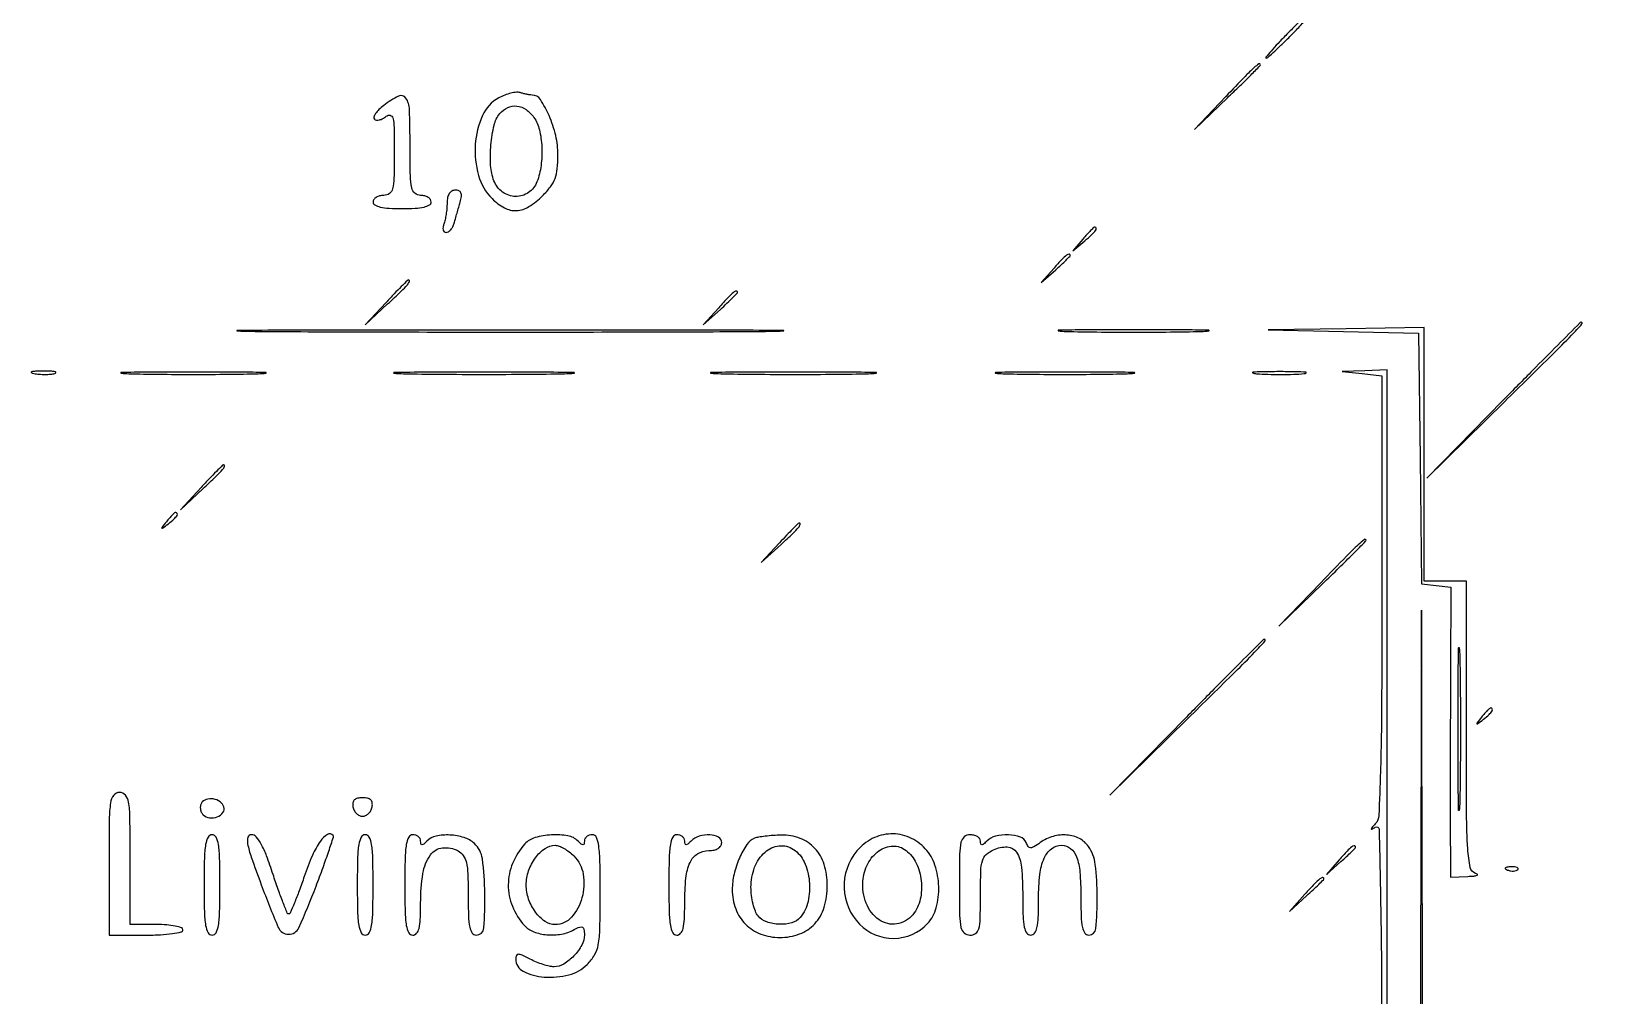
# Model space of a CAD drawing. Extents: x 0 to 968, y 0 to 666.
# Drawn here: x 433.3 to 729.5, y 204.5 to 387.1 of the extents above; entities that cross this region are included whole.
import ezdxf

# ---------------------------------------------------------------- set-up
doc = ezdxf.new("R2010")
doc.units = 0

msp = doc.modelspace()

# ---------------------------------------------------------------- linework, layer by layer
for points in [[(671, 386.5, 0.005315), (669.341221, 384.773493, 0.009649), (668.027781, 383.321875, 0.005222), (667.018986, 382.138017, 0.636069), (667.083584, 382, 0.183746), (667.40394, 382.121842, 0.003583), (668.734031, 383.321875, 0.008106), (670.271216, 384.775353, 0.005286), (672, 386.5, 0.005315), (673.658779, 388.226507, 0.009649), (674.972219, 389.678125, 0.005222), (675.981014, 390.861983, 0.636069), (675.916416, 391, 0.183746), (675.59606, 390.878158, 0.003583), (674.265969, 389.678125, 0.008106), (672.728784, 388.224647, 0.005286)], [(659.468697, 374.75), (653.5, 368.5), (659.75, 374.468697, 0.002203), (662.146053, 376.777178, 0.003552), (664.164062, 378.766721, 0.0007), (665.921966, 380.529557, 0.198184), (666, 380.718697, 0.591372), (665.712971, 380.876507, 0.043781), (664.813502, 380.188581, 0.015158), (663.101597, 378.526162, 0.001842)], [(500.01494, 373.046157, 0.030254), (499.114046, 372.262956, 0.049915), (498.468692, 371.488839, 0.067872), (498.144812, 370.834553, 0.284718), (498.240775, 370.425892, 0.178948), (498.626314, 370.248492, 0.080195), (499.190567, 370.295401, 0.064327), (499.840117, 370.548438, 0.048231), (500.475834, 370.979944, -0.233132), (501.238216, 371.162187, -0.289896), (501.742021, 370.655991, -0.050365), (501.959034, 368.826422, -0.004354), (502, 364.122445, -0.005229), (501.948933, 359.239765, -0.055184), (501.688442, 357.265306, -0.175713), (501.079033, 356.353763, -0.159743), (500, 356, 0.060613), (499.235172, 355.906942, 0.079262), (498.587424, 355.632812, 0.097257), (498.153684, 355.226755, 0.157339), (497.999742, 354.75, 0.273846), (498.328778, 354.194023, 0.069679), (499.349094, 353.806827, 0.041756), (501.02891, 353.569928, 0.014161), (503.497474, 353.5, 0.014174), (505.965408, 353.569977, 0.041717), (507.645969, 353.806942, 0.069492), (508.667674, 354.194114, 0.27353), (508.997732, 354.75, 0.157484), (508.844708, 355.226744, 0.097481), (508.411834, 355.632812, 0.079392), (507.764641, 355.906944, 0.060626), (507, 356, -0.179874), (505.912441, 356.404328, -0.16431), (505.302632, 357.4375, -0.047763), (505.048109, 359.699654, -0.004147), (505, 365.5, 0.008486), (504.884832, 372.285548, 0.138336), (504.199317, 374.433948, 0.378846), (502.827355, 374.802922, 0.048433)], [(521.784863, 374.449007, 0.164457), (518.703476, 371.119867, 0.088871), (517.342052, 365.639658, 0.085009), (517.949565, 359.784757, 0.128804), (520.520819, 355.388272, 0.073366), (522.868944, 353.643899, 0.137957), (525.157869, 353.136192, 0.126411), (527.515076, 353.884504, 0.05669), (530.076923, 355.923077, 0.033837), (531.590194, 357.656303, 0.07259), (532.447126, 359.205789, 0.066135), (532.870053, 361.027043, 0.024222), (532.996262, 363.673077, 0.057725), (532.572016, 367.310917, 0.044242), (531.312432, 371.113816, 0.044143), (529.663021, 374.158315, 0.251635), (528.096486, 375, -0.03547), (527.645577, 375.032027, -0.014928), (527.046405, 375.135912, -0.014682), (526.410024, 375.285512, -0.018531), (525.831787, 375.462677, 0.110985), (525.13624, 375.541823, 0.03443), (524.093641, 375.355766, 0.032525), (522.922118, 374.979905, 0.030646)], [(528.443296, 370.777494, -0.095874), (529.484691, 368.44458, -0.045309), (529.940366, 365.166746, -0.043913), (529.799085, 361.653715, -0.058907), (529.024751, 358.5651, -0.152698), (527.42643, 356.532578, -0.1573), (524.974699, 355.802761, -0.153109), (522.508796, 356.637981, -0.143913), (520.888198, 358.75, -0.078024), (520.256345, 361.672871, -0.036044), (520.314413, 365.572117, -0.035269), (520.905073, 369.292311, -0.116715), (521.999546, 371.499453, -0.113099), (523.486506, 372.636504, -0.135614), (525.220752, 372.912832, -0.124893), (526.958627, 372.258545, -0.088029)], [(512, 354.581787, -0.021293), (511.955618, 353.540096, -0.016361), (511.821697, 352.409275, -0.016637), (511.626269, 351.358417, -0.037334), (511.393011, 350.581787, 0.057048), (511.236797, 349.976162, 0.101706), (511.269708, 349.46465, 0.148085), (511.480589, 349.129038, 0.180875), (511.825624, 349, 0.145243), (512.259445, 349.128735, 0.069159), (512.703204, 349.514063, 0.059743), (513.089423, 350.08064, 0.051797), (513.353265, 350.75, -0.000755), (513.586128, 351.580144, -0.00036), (513.887922, 352.646875, -0.000357), (514.204794, 353.760793, -0.000508), (514.488041, 354.75, 0.034112), (514.719333, 355.826201, 0.133762), (514.637117, 356.494277, 0.204115), (514.259062, 356.868051, 0.094531), (513.567388, 357, 0.127035), (512.912242, 356.830816, 0.123188), (512.41204, 356.364293, 0.094398), (512.101689, 355.602451, 0.049692)], [(632.404988, 347.75), (630.5, 345.5), (632.75, 347.404988, 0.010402), (634.102181, 348.598996, 0.048385), (634.795506, 349.373826, 0.197337), (634.898791, 349.789444, 0.372044), (634.654988, 350, 0.191119), (634.44834, 349.918017, 0.007508), (633.851732, 349.339063, 0.012381), (633.159969, 348.612165, 0.008332)], [(626.924314, 342.25), (624.5, 339.5), (627.25, 341.924314, 0.006223), (628.303915, 342.876984, 0.009492), (629.192188, 343.732156, 0.004632), (629.918342, 344.471891, 0.194102), (630, 344.674314, 0.426412), (629.773973, 344.891157, 0.157803), (629.311864, 344.720118, 0.038158), (628.422009, 343.901388, 0.007047)], [(500.452948, 335.75), (496.5, 331.5), (500.75, 335.452948, 0.003311), (503.308562, 337.864475, 0.023188), (504.492362, 339.10505, 0.084306), (504.879312, 339.739874, 0.530177), (504.702948, 340, 0.197177), (504.508439, 339.920192, 0.00167), (503.331976, 338.751562, 0.005545), (501.989648, 337.379129, 0.003505)], [(563.437091, 334.75), (560.5, 331.5), (563.75, 334.437091, 0.004953), (564.995657, 335.585435, 0.007681), (566.045313, 336.603329, 0.003116), (566.918954, 337.487928, 0.195675), (567, 337.687091, 0.469811), (566.760705, 337.885551, 0.126516), (566.245213, 337.644302, 0.031436), (565.239026, 336.702672, 0.005203)], [(711.987065, 317.25), (697.5, 302.5), (712.25, 316.987065, 0.000602), (721.219544, 325.817967, 0.006102), (724.900287, 329.540315, 0.008888), (726.883964, 331.670509, 0.649046), (726.737065, 332, 0.198797), (726.555209, 331.92472, 0.000111), (722.295792, 327.667188, 0.001398), (717.56058, 322.905413, 0.00085)], [(477.75, 330.250247, 0.000921), (498.804381, 330.165997, 0.00054), (524, 330.138781, 0.00054), (549.195619, 330.165997, 0.000921), (570.25, 330.250247, 0.006009), (575.743302, 330.348367, 0.982298), (575.742188, 330.44109, 0.001218), (557.170618, 330.504361, 0.000243), (524, 330.520468, 0.000243), (490.829382, 330.504361, 0.001218), (472.257812, 330.44109, 0.982298), (472.256698, 330.348367, 0.006009)], [(629.25, 330.252791, 0.003861), (635.05422, 330.155348, 0.002266), (642, 330.123866, 0.002266), (648.94578, 330.155348, 0.003861), (654.75, 330.252791, 0.025034), (656.269434, 330.366301, 0.928081), (656.264063, 330.473526, 0.005108), (651.144137, 330.546704, 0.001019), (642, 330.565336, 0.001019), (632.855863, 330.546704, 0.005108), (627.735937, 330.473526, 0.928081), (627.730566, 330.366301, 0.025034)], [(681.731966, 330.252392), (695.963932, 329.945307), (696.231966, 306.222653), (696.5, 282.5), (699.292485, 282.179478), (702.08497, 281.858956), (701.997193, 266.179478, 0.000589), (701.966863, 259.317878, 0.000423), (701.948505, 251.654284, 0.000427), (701.943443, 244.361088, 0.000923), (701.954708, 238.75), (702, 227), (705.25, 227.116001, 0.013336), (706.408115, 227.188301, 0.069126), (707.03125, 227.332266, 0.544712), (707.068307, 227.507703, 0.132213), (706.75, 227.689326, -0.28817), (705.723323, 228.78248, -0.03257), (705.27012, 232.309487, -0.014358), (705.043567, 238.977304, -0.001313), (705, 255.573324), (705, 283), (701, 283), (697, 283), (697, 307), (697, 331), (682.25, 330.779738), (667.5, 330.559476)], [(433.761659, 322.292739, 0.028254), (434.754739, 322.159391, 0.020511), (435.869594, 322.119272, 0.020826), (436.934218, 322.169017, 0.041951), (437.761659, 322.31292, 0.285845), (437.916221, 322.476221, 0.417468), (437.814362, 322.62839, 0.038992), (436.938425, 322.726931, 0.009782), (435.5, 322.747817, 0.008901), (434.071102, 322.715166, 0.053901), (433.339362, 322.605813, 0.67161), (433.319562, 322.45659, 0.082665)], [(451.75, 322.252999, 0.004044), (457.326607, 322.154929, 0.002374), (464, 322.123245, 0.002374), (470.673393, 322.154929, 0.004044), (476.25, 322.252999, 0.026205), (477.710347, 322.367242, 0.924825), (477.704688, 322.475155, 0.005351), (472.785524, 322.548804, 0.001067), (464, 322.567556, 0.001067), (455.214476, 322.548804, 0.005351), (450.295312, 322.475155, 0.924825), (450.289653, 322.367242, 0.026205)], [(503.75, 322.252016, 0.003141), (510.692286, 322.157203, 0.001844), (519, 322.126571, 0.001844), (527.307714, 322.157203, 0.003141), (534.25, 322.252016, 0.020416), (536.0652, 322.362454, 0.941008), (536.060938, 322.466792, 0.004156), (529.937189, 322.537996, 0.000829), (519, 322.556124, 0.000829), (508.062811, 322.537996, 0.004156), (501.939063, 322.466792, 0.941008), (501.9348, 322.362454, 0.020416)], [(563.810502, 322.251913, 0.003348), (570.282177, 322.156176, 0.002032), (577.938584, 322.125312, 0.002036), (585.536007, 322.156491, 0.003589), (591.810502, 322.252829, 0.027148), (593.259529, 322.364351, 0.926477), (593.25371, 322.470423, 0.004458), (587.545656, 322.542192, 0.000922), (577.5, 322.560392, 0.000906), (567.463481, 322.541874, 0.004718), (561.92871, 322.469399, 0.94178), (561.924768, 322.364107, 0.018971)], [(617.25, 322.253232, 0.004245), (622.598995, 322.154493, 0.002492), (629, 322.122592, 0.002492), (635.401005, 322.154493, 0.004245), (640.75, 322.253232, 0.027484), (642.151289, 322.368256, 0.921279), (642.145312, 322.476903, 0.005617), (637.42691, 322.551054, 0.00112), (629, 322.569935, 0.00112), (620.57309, 322.551054, 0.005617), (615.854688, 322.476903, 0.921279), (615.848711, 322.368256, 0.027484)], [(665.280173, 322.263728, 0.012009), (667.417397, 322.147278, 0.007758), (669.895745, 322.110349, 0.007799), (672.320819, 322.14967, 0.014578), (674.280173, 322.269269, 0.131812), (674.652585, 322.406153, 0.702197), (674.616676, 322.536946, 0.016184), (672.731847, 322.623869, 0.003584), (669.5, 322.645045, 0.003413), (666.276628, 322.621056, 0.018965), (664.547926, 322.530747, 0.826233), (664.53509, 322.402311, 0.052772)], [(465.452948, 300.75), (461.5, 296.5), (465.75, 300.452948, 0.003311), (468.308562, 302.864475, 0.023188), (469.492362, 304.10505, 0.084306), (469.879312, 304.739874, 0.530177), (469.702948, 305, 0.197177), (469.508439, 304.920192, 0.00167), (468.331976, 303.751562, 0.005545), (466.989648, 302.379129, 0.003505)], [(458.872445, 294.25, 0.001576), (457.99236, 293.120493, 0.377591), (458, 293, 0.377591), (458.120493, 292.99236, 0.001576), (459.25, 293.872445, 0.017685), (460.306759, 294.76332, 0.065617), (460.869516, 295.426111, 0.241985), (460.90695, 295.806605, 0.307699), (460.622445, 296, 0.184603), (460.410139, 295.91885, 0.013803), (459.952641, 295.485937, 0.017649), (459.425681, 294.920402, 0.012436)], [(574.946167, 290.25), (571.5, 286.5), (575.25, 289.946167, 0.004068), (577.505211, 292.052752, 0.026699), (578.568348, 293.17594, 0.102567), (578.881757, 293.749449, 0.503731), (578.696167, 294, 0.196596), (578.49958, 293.919596, 0.00223), (577.469273, 292.898438, 0.006442), (576.289043, 291.687395, 0.004107)], [(677.47654, 282.75), (669.5, 274.5), (677.75, 282.47654, 0.001604), (680.912967, 285.554356, 0.002609), (683.576563, 288.1903, 0.000381), (685.923053, 290.540372, 0.198516), (686, 290.72654, 0.618992), (685.696578, 290.877726, 0.026504), (684.516407, 289.885156, 0.011243), (682.331984, 287.74677, 0.001254)], [(651.987065, 257.25), (637.5, 242.5), (652.25, 256.987065, 0.000602), (661.219544, 265.817967, 0.006102), (664.900287, 269.540315, 0.008888), (666.883964, 271.670509, 0.649046), (666.737065, 272, 0.198797), (666.555209, 271.92472, 0.000111), (662.295792, 267.667188, 0.001398), (657.56058, 262.905413, 0.00085)], [(703.747565, 241.25, -0.022968), (703.635392, 239.612317, -0.933848), (703.529423, 239.617188, -0.004681), (703.457104, 245.13864, -0.000934), (703.438692, 255, -0.000934), (703.457104, 264.86136, -0.004681), (703.529423, 270.382812, -0.933848), (703.635392, 270.387683, -0.022968), (703.747565, 268.75, -0.003538), (703.843864, 262.490554, -0.002077), (703.874976, 255, -0.002077), (703.843864, 247.509446, -0.003538)], [(707.872445, 257.25, 0.001576), (706.99236, 256.120493, 0.377591), (707, 256, 0.377591), (707.120493, 255.99236, 0.001576), (708.25, 256.872445, 0.017685), (709.306759, 257.76332, 0.065617), (709.869516, 258.426111, 0.241985), (709.90695, 258.806605, 0.307699), (709.622445, 259, 0.184603), (709.410139, 258.91885, 0.013803), (708.952641, 258.485937, 0.017649), (708.425681, 257.920402, 0.012436)], [(448, 229.5), (448, 216), (455, 216, 0.01259), (457.756986, 216.069433, 0.022889), (460, 216.285714, 0.020168), (461.676067, 216.594567, 0.350432), (462, 217, 0.322437), (461.719449, 217.389817, 0.031449), (460.53125, 217.70625, 0.03053), (458.916554, 217.927795, 0.01883), (457, 218), (452, 218), (452, 230.5, 0.002827), (451.955897, 238.300928, 0.036854), (451.71, 241.1875, 0.138781), (451.104087, 242.493281, 0.218517), (450, 243, 0.22979), (448.890509, 242.461675, 0.130799), (448.287037, 241.0625, 0.034233), (448.043195, 237.96815, 0.00255)], [(465.480369, 240.968236, 0.099717), (465.289464, 240.452938, 0.077648), (465.288842, 239.854185, 0.075174), (465.473513, 239.265571, 0.08302), (465.819915, 238.780085, 0.170266), (467.004745, 238.21052, 0.117741), (468.494101, 238.395546, 0.140064), (469.57136, 239.191465, 0.249378), (469.750292, 240.250526, 0.158698), (469.018555, 241.241192, 0.113816), (467.737936, 241.77237, 0.118434), (466.394309, 241.679186, 0.179958)], [(494.190371, 240.25, 0.076985), (494.429863, 239.581313, 0.076288), (494.86097, 239.014062, 0.081628), (495.412083, 238.632352, 0.111169), (496, 238.5, 0.111169), (496.587917, 238.632352, 0.081628), (497.13903, 239.014062, 0.076288), (497.570137, 239.581313, 0.076985), (497.809629, 240.25, 0.080835), (497.832547, 241.041863, 0.169023), (497.558294, 241.585443, 0.141833), (496.962207, 241.90099, 0.051314), (496, 242, 0.051314), (495.037793, 241.90099, 0.141833), (494.441706, 241.585443, 0.169023), (494.167453, 241.041863, 0.080835)], [(466, 225.5, 0.005528), (466.055948, 220.439771, 0.033635), (466.289474, 217.833333, 0.080293), (466.738626, 216.463513, 0.280451), (467.5, 216, 0.280451), (468.261374, 216.463513, 0.080293), (468.710526, 217.833333, 0.033635), (468.944052, 220.439771, 0.005528), (469, 225.5, 0.005528), (468.944052, 230.560229, 0.033635), (468.710526, 233.166667, 0.080293), (468.261374, 234.536487, 0.280451), (467.5, 235, 0.280451), (466.738626, 234.536487, 0.080293), (466.289474, 233.166667, 0.033635), (466.055948, 230.560229, 0.005528)], [(476.830058, 225.5, 0.012636), (480.041762, 217.471545, 0.293213), (481.989432, 216.154604, 0.302856), (483.946724, 217.392768, 0.013192), (487.196936, 225.25, 0.004149), (488.531819, 228.823012, 0.006673), (489.603485, 231.892539, 0.002005), (490.479791, 234.549831, 0.264357), (490.413377, 234.873539, 0.364237), (489.339181, 235.039126, 0.103752), (488.008958, 233.793864, 0.051131), (486.504237, 231.100219, 0.019783), (484.965228, 227.10509, -0.006191), (484.000204, 224.381527, -0.009959), (483.103191, 222.088031, -0.004113), (482.29427, 220.179891, -0.300465), (482.023155, 220.003102, -0.301957), (481.753687, 220.184476, -0.003752), (480.935422, 222.207506, -0.009501), (480.029952, 224.62885, -0.005894), (479.054876, 227.503102, 0.011215), (477.831199, 230.987833, 0.035025), (476.795321, 233.245597, 0.054665), (475.855049, 234.59265, 0.216327), (474.957598, 235, 0.3321), (474.300826, 234.509696, 0.1213), (474.243177, 233.279146, 0.035723), (474.923052, 230.784009, 0.004458)], [(495, 225.5, 0.005528), (495.055948, 220.439771, 0.033635), (495.289474, 217.833333, 0.080293), (495.738626, 216.463513, 0.280451), (496.5, 216, 0.280451), (497.261374, 216.463513, 0.080293), (497.710526, 217.833333, 0.033635), (497.944052, 220.439771, 0.005528), (498, 225.5, 0.005528), (497.944052, 230.560229, 0.033635), (497.710526, 233.166667, 0.080293), (497.261374, 234.536487, 0.280451), (496.5, 235, 0.280451), (495.738626, 234.536487, 0.080293), (495.289474, 233.166667, 0.033635), (495.055948, 230.560229, 0.005528)], [(504, 225.5, 0.005528), (504.055948, 220.439771, 0.033635), (504.289474, 217.833333, 0.080293), (504.738626, 216.463513, 0.280451), (505.5, 216, 0.223375), (506.223952, 216.340411, 0.1128), (506.688177, 217.260957, 0.050208), (506.935804, 218.991896, 0.010441), (507, 222.065741, -0.03806), (507.427793, 227.677519, -0.117629), (508.850814, 231.175647, -0.211835), (511.132148, 232.520808, -0.15284), (514.072442, 231.96123, -0.117971), (515.072044, 231.07339, -0.096951), (515.650897, 229.764501, -0.047469), (515.931184, 227.590561, -0.008339), (516, 223.464816, 0.00771), (516.059865, 219.582946, 0.04189), (516.300236, 217.494136, 0.098755), (516.758805, 216.394751, 0.249691), (517.5, 216, 0.391403), (518.973777, 217.362394, 0.024369), (519.166622, 223.836827, 0.027108), (518.68178, 230.45272, 0.17884), (517.171259, 233.345012, 0.10835), (515.210959, 234.466639, 0.063378), (512.536182, 234.945799, 0.065004), (509.930616, 234.739131, 0.145111), (508.2, 233.8, -0.018208), (507.578624, 233.222304, -0.180052), (507.25, 233.1, -0.354955), (507.056215, 233.257401, -0.051663), (507, 233.8, 0.124206), (506.884532, 234.257657, 0.10078), (506.559375, 234.6475, 0.090584), (506.073004, 234.909471, 0.078509), (505.5, 235, 0.280451), (504.738626, 234.536487, 0.080293), (504.289474, 233.166667, 0.033635), (504.055948, 230.560229, 0.005528)], [(526.724591, 233.24817, 0.085906), (524.406851, 229.585373, 0.097579), (523.589699, 225.517517, 0.097985), (524.377527, 221.457119, 0.087364), (526.667482, 217.814934, 0.1204), (528.41506, 216.630641, 0.068397), (530.922237, 216.071674, 0.064746), (533.652508, 216.198815, 0.079052), (536.065741, 217.035184, -0.027829), (537.114933, 217.523691, -0.217658), (537.639559, 217.498217, -0.243659), (537.927182, 217.091596, -0.034424), (538, 216.035184, -0.126697), (537.504089, 214.109519, -0.064493), (536.015661, 212.08052, -0.064993), (534.081823, 210.519008, -0.139136), (532.25, 210.006161, -0.056093), (531.389195, 210.106107, -0.020549), (530.20625, 210.431907, -0.020068), (528.931277, 210.897271, -0.022682), (527.75, 211.446858, 0.011131), (526.205494, 212.209306, 0.106839), (525.494308, 212.3709, 0.304798), (525.13256, 212.133298, 0.099814), (525, 211.475881, 0.283156), (526.427209, 209.15776, 0.098266), (530.373245, 208.060726, 0.082055), (535.085132, 208.478748, 0.134088), (538.545455, 210.454545, 0.064597), (539.929555, 212.251319, 0.087098), (540.638889, 214.17298, 0.040354), (540.937154, 217.170124, 0.004632), (541, 223.954545, 0.004531), (540.946018, 229.91084, 0.029221), (540.716049, 232.909091, 0.068657), (540.274522, 234.49166, 0.298854), (539.5, 235, 0.078509), (538.926996, 234.909471, 0.090584), (538.440625, 234.6475, 0.10078), (538.115468, 234.257657, 0.124206), (538, 233.8, -0.051663), (537.943785, 233.257401, -0.354955), (537.75, 233.1, -0.180052), (537.421376, 233.222304, -0.018208), (536.8, 233.8, 0.155513), (534.87818, 234.792822, 0.055809), (531.765266, 234.969783, 0.05569), (528.65588, 234.448895, 0.140409)], [(554, 225.5, 0.005528), (554.055948, 220.439771, 0.033635), (554.289474, 217.833333, 0.080293), (554.738626, 216.463513, 0.280451), (555.5, 216, 0.223375), (556.223952, 216.340411, 0.1128), (556.688177, 217.260957, 0.050208), (556.935804, 218.991896, 0.010441), (557, 222.065741, -0.023968), (557.227556, 226.810018, -0.083294), (558.020221, 229.765219, -0.145635), (559.440842, 231.393155, -0.141958), (561.535184, 232, 0.048442), (562.559112, 232.099436, 0.088499), (563.339197, 232.402141, 0.117653), (563.823896, 232.88252, 0.139812), (564, 233.5, 0.276984), (563.386708, 234.522152, 0.11001), (561.746971, 234.977405, 0.087787), (559.742314, 234.728674, 0.122311), (558.2, 233.8, -0.018208), (557.578624, 233.222304, -0.180052), (557.25, 233.1, -0.354955), (557.056215, 233.257401, -0.051663), (557, 233.8, 0.124206), (556.884532, 234.257657, 0.10078), (556.559375, 234.6475, 0.090584), (556.073004, 234.909471, 0.078509), (555.5, 235, 0.280451), (554.738626, 234.536487, 0.080293), (554.289474, 233.166667, 0.033635), (554.055948, 230.560229, 0.005528)], [(570.22896, 234.330706, 0.149862), (568.754631, 233.138382, 0.0458), (567.360035, 230.595955, 0.04453), (566.341603, 227.534806, 0.058109), (566, 224.605424, 0.088953), (566.649977, 220.98087, 0.107207), (568.508855, 218.071027, 0.107617), (571.399806, 216.200394, 0.090219), (575, 215.545455, 0.089337), (578.757035, 216.222139, 0.119256), (581.619545, 218.154509, 0.112383), (583.393235, 221.282814, 0.07312), (584, 225.409741, 0.07594), (583.395471, 229.367102, 0.109896), (581.63786, 232.421994, 0.117566), (578.854342, 234.308911, 0.095907), (575.297749, 234.921053, 0.0115), (573.750585, 234.853268, 0.012291), (572.242221, 234.715073, 0.011924), (570.954222, 234.533838, 0.054777)], [(589.588894, 231.923275, 0.186353), (587.178181, 224.908705, 0.185958), (590.104209, 218.086541, 0.204203), (596.576183, 215.387965, 0.206083), (602.972323, 218.200667, 0.121645), (604.627773, 221.174688, 0.074089), (605.103371, 225.189286, 0.072787), (604.384504, 229.247813, 0.107103), (602.547749, 232.353977, 0.103156), (599.54069, 234.490783, 0.111823), (596.017695, 235.166487, 0.110735), (592.52046, 234.259345, 0.099558)], [(609, 225.5, 0.004147), (609.048109, 219.699654, 0.047763), (609.302632, 217.4375, 0.16431), (609.912441, 216.404328, 0.179874), (611, 216, 0.150549), (612.074771, 216.331117, 0.180213), (612.683523, 217.19018, 0.05916), (612.947259, 219.038781, 0.005883), (613, 223.521439, -0.006968), (613.063879, 228.105094, -0.062684), (613.369524, 230.086176, -0.137925), (614.087279, 231.250583, -0.079353), (615.470386, 232.168461, -0.115544), (618.079775, 232.690511, -0.249148), (619.805436, 231.700259, -0.11879), (620.756333, 228.878252, -0.022138), (621, 223.377555, 0.007841), (621.060084, 219.546145, 0.042331), (621.30083, 217.479593, 0.099615), (621.759775, 216.391535, 0.248181), (622.5, 216, 0.240138), (623.235042, 216.374626, 0.104096), (623.695876, 217.404762, 0.04475), (623.938694, 219.356676, 0.008581), (624, 222.928571, -0.026786), (624.244521, 227.489731, -0.075741), (625.05699, 230.564778, -0.12658), (626.439017, 232.340637, -0.16591), (628.371429, 233, -0.171645), (630.049347, 232.406502, -0.134013), (631.187253, 230.827342, -0.070435), (631.821404, 227.955453, -0.019174), (632, 223.3, 0.00796), (632.060284, 219.513431, 0.042731), (632.30137, 217.466667, 0.100382), (632.760647, 216.388658, 0.246824), (633.5, 216, 0.38836), (634.845243, 217.230457, 0.023117), (635.102112, 223.222025, 0.028294), (634.731675, 229.393373, 0.124255), (633.443296, 232.777494, 0.121551), (631.728336, 234.275174, 0.099154), (629.378379, 234.946568, 0.090758), (626.768147, 234.68364, 0.082587), (624.32398, 233.514371, -0.015608), (623.086382, 232.703889, -0.138013), (622.463939, 232.528742, -0.247997), (622.028507, 232.758867, -0.05807), (621.632859, 233.514371, 0.224146), (620.550301, 234.550289, 0.071113), (618.294667, 234.961668, 0.067701), (615.85913, 234.7252, 0.139243), (614.2, 233.8, -0.018208), (613.578624, 233.222304, -0.180052), (613.25, 233.1, -0.354955), (613.056215, 233.257401, -0.051663), (613, 233.8, 0.163305), (612.8464, 234.257744, 0.096011), (612.4125, 234.6475, 0.077243), (611.764931, 234.910845, 0.05808), (611, 235, 0.179874), (609.912441, 234.595672, 0.16431), (609.302632, 233.5625, 0.047763), (609.048109, 231.300346, 0.004147)], [(536, 231, -0.157514), (537.776859, 227.527315, -0.106265), (537.547007, 223.047082, -0.117012), (535.556612, 219.368434, -0.213632), (532.5, 218, -0.152022), (530.546466, 218.608012, -0.083841), (528.735552, 220.366662, -0.075648), (527.444626, 222.835803, -0.082872), (527, 225.5, -0.082872), (527.444626, 228.164197, -0.075648), (528.735552, 230.633338, -0.083841), (530.546466, 232.391988, -0.152022), (532.5, 233, -0.095343), (533.214566, 232.862493, -0.034745), (534.146875, 232.4125, -0.032922), (535.123995, 231.765364, -0.033666)], [(577.600296, 232.234687, -0.140154), (579.616361, 229.858408, -0.081873), (580.589805, 226.223963, -0.079733), (580.354956, 222.36703, -0.118748), (578.871617, 219.345308, -0.153499), (577.299588, 218.330015, -0.076158), (574.91822, 218.050579, -0.075016), (572.520167, 218.499267, -0.13668), (570.895172, 219.62631, -0.081649), (570.375947, 220.512914, -0.030709), (569.941934, 221.889325, -0.029429), (569.644902, 223.474661, -0.031604), (569.545455, 225.046436, -0.09023), (570.234496, 228.833599, -0.121148), (572.199762, 231.699652, -0.155525), (574.879701, 232.896537, -0.176856)], [(598.600296, 232.234687, -0.123639), (600.632632, 229.991119, -0.084643), (601.722517, 226.714632, -0.082719), (601.677281, 223.186927, -0.108707), (600.443296, 220.222506, -0.177025), (597.568267, 218.215818, -0.196563), (594.225737, 218.65021, -0.155938), (591.583926, 221.520339, -0.116258), (590.710258, 225.761879, -0.09891), (591.481772, 229.124764, -0.115777), (593.467225, 231.719092, -0.142028), (596.071015, 232.834946, -0.179758)], [(680.924314, 230.25), (678.5, 227.5), (681.25, 229.924314, 0.006223), (682.303915, 230.876984, 0.009492), (683.192188, 231.732156, 0.004632), (683.918342, 232.471891, 0.194102), (684, 232.674314, 0.426412), (683.773973, 232.891157, 0.157803), (683.311864, 232.720118, 0.038158), (682.422009, 231.901388, 0.007047)], [(712.8125, 228.316886, 0.051402), (713.359369, 228.160852, 0.05415), (713.916927, 228.123424, 0.060344), (714.402231, 228.202593, 0.126455), (714.729167, 228.395833, 0.296942), (714.77538, 228.614691, 0.208169), (714.592839, 228.799335, 0.077125), (714.112848, 228.910055, 0.028489), (713.416667, 228.921053, 0.018894), (712.670344, 228.862007, 0.168741), (712.37858, 228.720685, 0.470617), (712.395823, 228.538436, 0.054073)], [(674.437091, 223.75), (671.5, 220.5), (674.75, 223.437091, 0.004953), (675.995657, 224.585435, 0.007681), (677.045313, 225.603329, 0.003116), (677.918954, 226.487928, 0.195675), (678, 226.687091, 0.469811), (677.760705, 226.885551, 0.126516), (677.245213, 226.644302, 0.031436), (676.239026, 225.702672, 0.005203)]]:
    msp.add_lwpolyline(points, format="xyb", close=True)
for points in [[(690, 99), (690, 211), (690, 323), (685.75, 322.831897), (681.5, 322.663794), (685.25, 322.271532), (689, 321.879269), (689, 280.139635, -0.001325), (688.944602, 259.232835, -0.005926), (688.734447, 246.981171, -0.004157), (688.423819, 238.660896, -0.177465), (687.75, 237.053296, 0.004358), (687.075073, 236.313322, 0.184745), (687, 236.117076, 0.561535), (687.095303, 236.058975, 0.009535), (687.75, 236.412313, -0.565763), (688.467028, 236.005794, -0.001721), (688.748015, 223.15511, -0.003905), (688.950235, 204.097127, -0.0007), (689, 168.559017)], [(752.69165, 277.271035, 0.000049), (777.854758, 277.124936, 0.000929)], [(777.423639, 277.848236, 0.00005), (752.270522, 277.695755, 0.665953)]]:
    msp.add_lwpolyline(points, format="xyb")
msp.add_lwpolyline([(811.005403, 100), (697.010807, 100), (696.749931, 188.75), (696.489055, 277.5), (696.244527, 188.25), (696, 99), (726.5, 99), (757, 99)])

doc.saveas('drawing.dxf')
